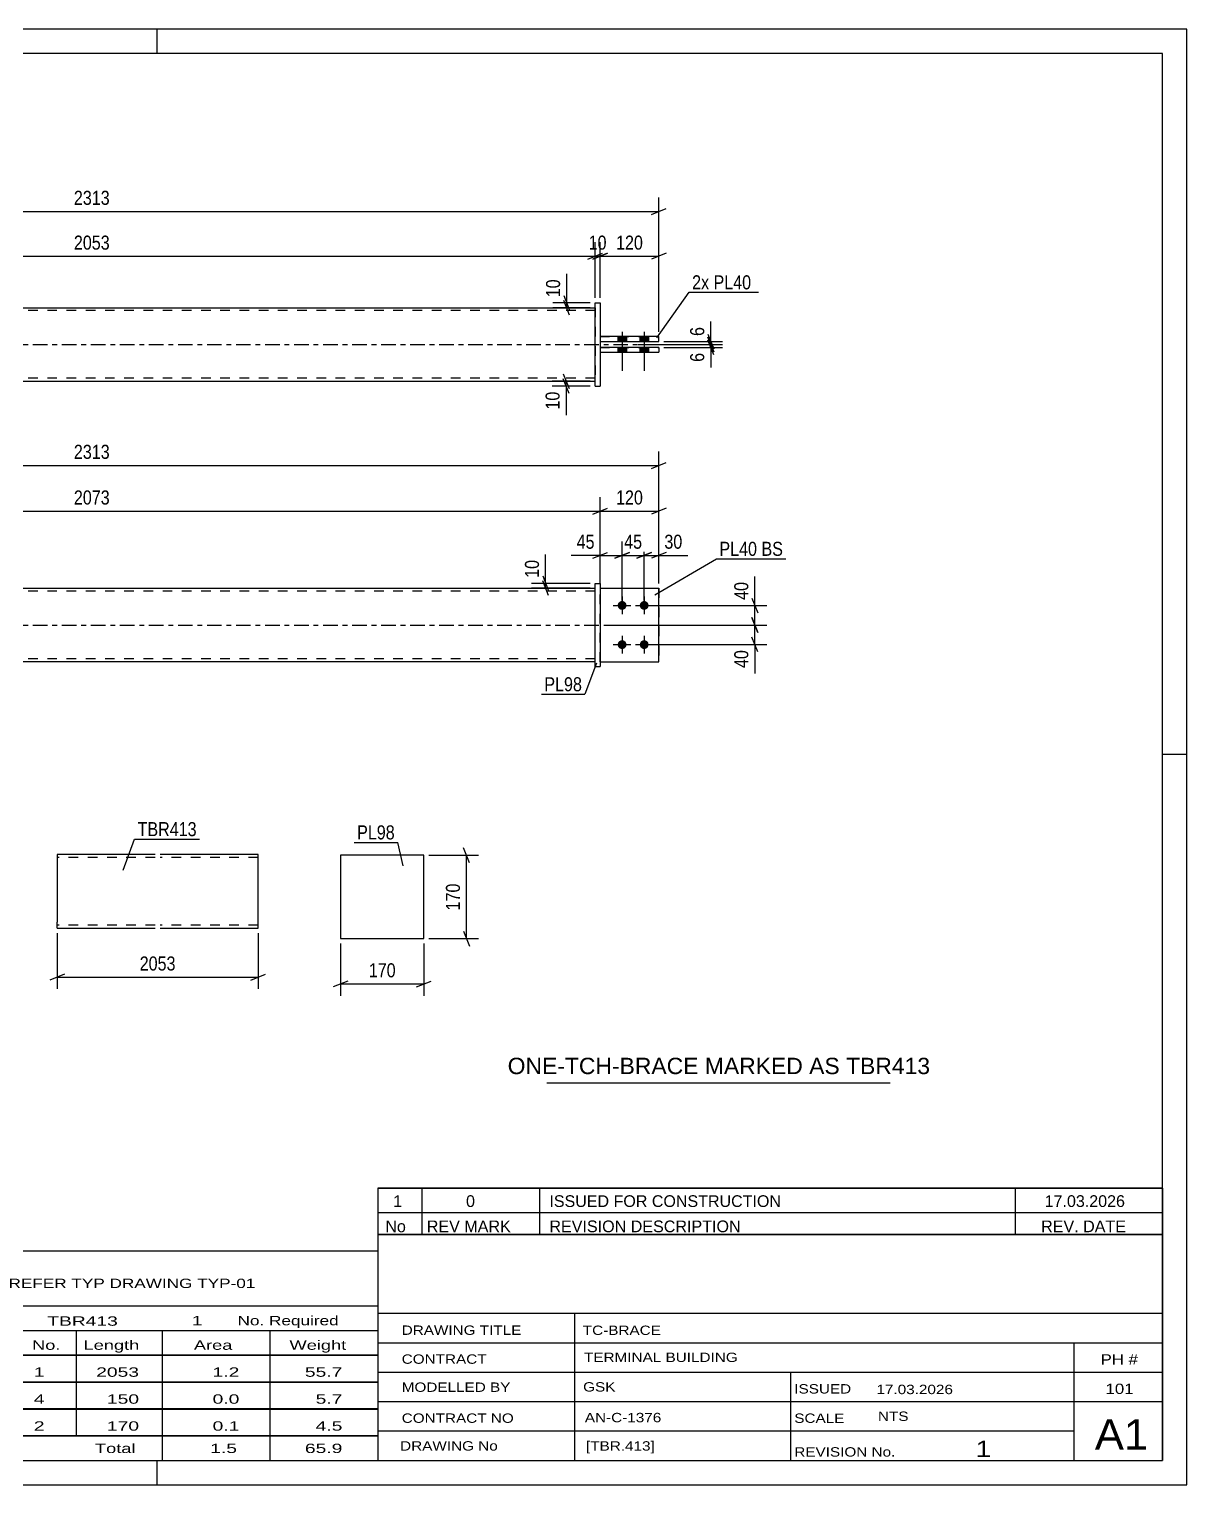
# Model space of a CAD drawing. Header units: millimetres. Extents: x 0 to 420, y 0 to 297.
# Drawn here: x 183.9 to 420, y 0 to 297 of the extents above; entities that cross this region are included whole.
import ezdxf

# ---------------------------------------------------------------- set-up
doc = ezdxf.new("R2010")
doc.units = ezdxf.units.MM
doc.linetypes.add('DXK_LINE_DOT2', pattern=[3.9198, 1.9599, -1.9599])
doc.linetypes.add('DXK_LINE_DOT3', pattern=[5.9187, 2.979, -0.9799, 0.9799, -0.9799])
doc.styles.add('Arial', font='arial.ttf', dxfattribs={"height": 0.2})
doc.styles.add('Arial Narrow', font='ARIALN.TTF', dxfattribs={"height": 0.2})

# ---------------------------------------------------------------- blocks, each defined once
blk = doc.blocks.new('Unknown-580607383-1163')
at = {"color": 5, "linetype": 'Continuous'}
for p, q in [((420, 297), (0, 297)), ((210, 292), (210, 297)), ((420, 0), (420, 297)), ((415, 292), (5, 292)), ((415, 5), (415, 292)), ((420, 149), (415, 149)), ((5, 5), (415, 5)), ((210, 0), (210, 5)), ((0, 0), (420, 0))]:
    blk.add_line(p, q, dxfattribs=at)
blk = doc.blocks.new('Part-580607383-1749 - 1733')
at = {"color": 2, "linetype": 'Continuous'}
for p, q in [((299.33, 183.93), (300.33, 183.93)), ((299.33, 166.93), (299.33, 183.93)), ((300.33, 183.93), (300.33, 166.93)), ((299.33, 166.93), (299.33, 166.93)), ((299.33, 166.93), (300.33, 166.93))]:
    blk.add_line(p, q, dxfattribs=at)
at = {"color": 7, "linetype": 'DXK_LINE_DOT2'}
for p, q in [((299.33, 183.93), (300.33, 183.93)), ((299.33, 166.93), (300.33, 166.93))]:
    blk.add_line(p, q, dxfattribs=at)
blk = doc.blocks.new('Part-580607383-1754 - 1733')
at = {"color": 2, "linetype": 'Continuous'}
for p, q in [((94.05, 182.93), (299.33, 182.93)), ((299.33, 167.93), (94.05, 167.93))]:
    blk.add_line(p, q, dxfattribs=at)
at = {"color": 7, "linetype": 'DXK_LINE_DOT2'}
for p, q in [((94.05, 167.93), (94.05, 182.93)), ((299.33, 182.33), (94.05, 182.33)), ((299.33, 167.93), (299.33, 182.93)), ((299.33, 168.53), (94.05, 168.53))]:
    blk.add_line(p, q, dxfattribs=at)
at = {"color": 7, "linetype": 'DXK_LINE_DOT3'}
blk.add_line((84.05, 175.43), (309.33, 175.43), dxfattribs=at)
blk = doc.blocks.new('Bolt-580607383-1755 - 1733')
at = {"linetype": 'Continuous'}
for points in [[(304.83, 180.33), (305.02, 180.31), (305.19, 180.25), (305.36, 180.15), (305.5, 180.03), (305.61, 179.88), (305.68, 179.7), (305.72, 179.52), (305.72, 179.33), (305.68, 179.15), (305.61, 178.98), (305.5, 178.82), (305.36, 178.7), (305.19, 178.6), (305.02, 178.55), (304.83, 178.53), (304.64, 178.55), (304.46, 178.6), (304.3, 178.7), (304.16, 178.82), (304.05, 178.98), (303.97, 179.15), (303.93, 179.33), (303.93, 179.52), (303.97, 179.7), (304.05, 179.88), (304.16, 180.03), (304.3, 180.15), (304.46, 180.25), (304.64, 180.31)], [(309.33, 180.33), (309.52, 180.31), (309.69, 180.25), (309.86, 180.15), (310, 180.03), (310.11, 179.88), (310.18, 179.7), (310.22, 179.52), (310.22, 179.33), (310.18, 179.15), (310.11, 178.98), (310, 178.82), (309.86, 178.7), (309.69, 178.6), (309.52, 178.55), (309.33, 178.53), (309.14, 178.55), (308.96, 178.6), (308.8, 178.7), (308.66, 178.82), (308.55, 178.98), (308.47, 179.15), (308.43, 179.33), (308.43, 179.52), (308.47, 179.7), (308.55, 179.88), (308.66, 180.03), (308.8, 180.15), (308.96, 180.25), (309.14, 180.31)], [(304.83, 172.33), (305.02, 172.31), (305.19, 172.25), (305.36, 172.15), (305.5, 172.03), (305.61, 171.88), (305.68, 171.7), (305.72, 171.52), (305.72, 171.33), (305.68, 171.15), (305.61, 170.98), (305.5, 170.82), (305.36, 170.7), (305.19, 170.6), (305.02, 170.55), (304.83, 170.53), (304.64, 170.55), (304.46, 170.6), (304.3, 170.7), (304.16, 170.82), (304.05, 170.98), (303.97, 171.15), (303.93, 171.33), (303.93, 171.52), (303.97, 171.7), (304.05, 171.88), (304.16, 172.03), (304.3, 172.15), (304.46, 172.25), (304.64, 172.31)], [(309.33, 172.33), (309.52, 172.31), (309.69, 172.25), (309.86, 172.15), (310, 172.03), (310.11, 171.88), (310.18, 171.7), (310.22, 171.52), (310.22, 171.33), (310.18, 171.15), (310.11, 170.98), (310, 170.82), (309.86, 170.7), (309.69, 170.6), (309.52, 170.55), (309.33, 170.53), (309.14, 170.55), (308.96, 170.6), (308.8, 170.7), (308.66, 170.82), (308.55, 170.98), (308.47, 171.15), (308.43, 171.33), (308.43, 171.52), (308.47, 171.7), (308.55, 171.88), (308.66, 172.03), (308.8, 172.15), (308.96, 172.25), (309.14, 172.31)]]:
    blk.add_hatch(color=1, dxfattribs=at).paths.add_polyline_path(points)
at = {"color": 1, "linetype": 'Continuous'}
for p, q in [((304.83, 181.23), (304.83, 177.63)), ((309.33, 181.23), (309.33, 177.63)), ((303.03, 179.43), (306.63, 179.43)), ((307.53, 179.43), (311.13, 179.43)), ((304.83, 173.23), (304.83, 169.63)), ((309.33, 173.23), (309.33, 169.63)), ((303.03, 171.43), (306.63, 171.43)), ((307.53, 171.43), (311.13, 171.43))]:
    blk.add_line(p, q, dxfattribs=at)
blk = doc.blocks.new('Part-580607383-1777 - 1733')
at = {"color": 2, "linetype": 'Continuous'}
for p, q in [((300.33, 182.93), (312.33, 182.93)), ((312.33, 182.93), (312.33, 182.93)), ((312.33, 167.93), (312.33, 182.93)), ((300.33, 167.93), (312.33, 167.93))]:
    blk.add_line(p, q, dxfattribs=at)
at = {"color": 7, "linetype": 'DXK_LINE_DOT2'}
for p, q in [((300.33, 182.93), (312.33, 182.93)), ((300.33, 167.93), (300.33, 182.93)), ((300.33, 167.93), (300.33, 167.93)), ((300.33, 167.93), (312.33, 167.93))]:
    blk.add_line(p, q, dxfattribs=at)
blk = doc.blocks.new('Part-580607383-1782 - 1733')
at = {"color": 7, "linetype": 'DXK_LINE_DOT2'}
for p, q in [((300.33, 182.93), (312.33, 182.93)), ((300.33, 167.93), (300.33, 182.93)), ((300.33, 182.93), (312.33, 182.93)), ((312.33, 182.93), (312.33, 182.93)), ((312.33, 182.93), (312.33, 167.93)), ((300.33, 167.93), (300.33, 167.93)), ((300.33, 167.93), (312.33, 167.93)), ((300.33, 167.93), (312.33, 167.93))]:
    blk.add_line(p, q, dxfattribs=at)
blk = doc.blocks.new('Bolt-580607383-1399 - 1390')
at = {"linetype": 'Continuous'}
for points in [[(305.73, 234.26), (303.93, 234.26), (303.93, 233.26), (305.73, 233.26)], [(305.73, 234.26), (303.93, 234.26), (303.93, 233.26), (305.73, 233.26)], [(305.73, 232.06), (303.93, 232.06), (303.93, 231.06), (305.73, 231.06)], [(305.73, 232.06), (303.93, 232.06), (303.93, 231.06), (305.73, 231.06)], [(310.23, 234.26), (308.43, 234.26), (308.43, 233.26), (310.23, 233.26)], [(310.23, 234.26), (308.43, 234.26), (308.43, 233.26), (310.23, 233.26)], [(310.23, 232.06), (308.43, 232.06), (308.43, 231.06), (310.23, 231.06)], [(310.23, 232.06), (308.43, 232.06), (308.43, 231.06), (310.23, 231.06)]]:
    blk.add_hatch(color=1, dxfattribs=at).paths.add_polyline_path(points)
at = {"color": 1, "linetype": 'Continuous'}
for p, q in [((304.83, 235.26), (304.83, 227.26)), ((304.83, 235.26), (304.83, 227.26)), ((309.33, 235.26), (309.33, 227.26)), ((309.33, 235.26), (309.33, 227.26)), ((303.93, 234.26), (303.93, 233.26)), ((303.93, 234.26), (303.93, 233.26)), ((303.93, 232.06), (303.93, 231.06)), ((303.93, 232.06), (303.93, 231.06)), ((305.73, 234.26), (305.73, 233.26)), ((305.73, 234.26), (305.73, 233.26)), ((305.73, 232.06), (305.73, 231.06)), ((305.73, 232.06), (305.73, 231.06)), ((308.43, 234.26), (308.43, 233.26)), ((308.43, 234.26), (308.43, 233.26)), ((308.43, 232.06), (308.43, 231.06)), ((308.43, 232.06), (308.43, 231.06)), ((310.23, 234.26), (310.23, 233.26)), ((310.23, 234.26), (310.23, 233.26)), ((310.23, 232.06), (310.23, 231.06)), ((310.23, 232.06), (310.23, 231.06))]:
    blk.add_line(p, q, dxfattribs=at)
blk = doc.blocks.new('Part-580607383-1425 - 1390')
at = {"color": 2, "linetype": 'Continuous'}
for p, q in [((94.05, 240.16), (299.33, 240.16)), ((94.05, 225.16), (299.33, 225.16))]:
    blk.add_line(p, q, dxfattribs=at)
at = {"color": 7, "linetype": 'DXK_LINE_DOT2'}
for p, q in [((94.05, 240.16), (94.05, 225.16)), ((299.33, 239.56), (94.05, 239.56)), ((299.33, 240.16), (299.33, 225.16)), ((299.33, 225.76), (94.05, 225.76))]:
    blk.add_line(p, q, dxfattribs=at)
at = {"color": 7, "linetype": 'DXK_LINE_DOT3'}
blk.add_line((84.05, 232.66), (309.33, 232.66), dxfattribs=at)
blk = doc.blocks.new('Part-580607383-1426 - 1390')
at = {"color": 2, "linetype": 'Continuous'}
for p, q in [((299.33, 241.16), (299.33, 241.16)), ((299.33, 224.16), (299.33, 241.16)), ((299.33, 241.16), (300.33, 241.16)), ((300.33, 241.16), (300.33, 241.16)), ((300.33, 241.16), (300.33, 224.16)), ((299.33, 224.16), (300.33, 224.16)), ((299.33, 224.16), (299.33, 224.16)), ((300.33, 224.16), (300.33, 224.16))]:
    blk.add_line(p, q, dxfattribs=at)
at = {"color": 7, "linetype": 'DXK_LINE_DOT2'}
for p, q in [((299.33, 241.16), (300.33, 241.16)), ((299.33, 224.16), (300.33, 224.16)), ((300.33, 224.16), (300.33, 224.16))]:
    blk.add_line(p, q, dxfattribs=at)
blk = doc.blocks.new('Part-580607383-1452 - 1390')
at = {"color": 2, "linetype": 'Continuous'}
for p, q in [((312.33, 232.06), (300.33, 232.06)), ((312.33, 232.06), (312.33, 231.06)), ((300.33, 231.06), (312.33, 231.06))]:
    blk.add_line(p, q, dxfattribs=at)
at = {"color": 7, "linetype": 'DXK_LINE_DOT2'}
for p, q in [((300.33, 232.06), (300.33, 231.06)), ((300.33, 232.06), (312.33, 232.06)), ((300.33, 231.06), (312.33, 231.06))]:
    blk.add_line(p, q, dxfattribs=at)
blk = doc.blocks.new('Part-580607383-1457 - 1390')
at = {"color": 2, "linetype": 'Continuous'}
for p, q in [((312.33, 234.26), (300.33, 234.26)), ((300.33, 233.26), (312.33, 233.26)), ((312.33, 233.26), (312.33, 234.26))]:
    blk.add_line(p, q, dxfattribs=at)
at = {"color": 7, "linetype": 'DXK_LINE_DOT2'}
for p, q in [((300.33, 234.26), (300.33, 233.26)), ((300.33, 234.26), (312.33, 234.26)), ((300.33, 233.26), (312.33, 233.26))]:
    blk.add_line(p, q, dxfattribs=at)
blk = doc.blocks.new('Part-580607383-2274 - 2268')
at = {"color": 2, "linetype": 'Continuous'}
for p, q in [((264.41, 128.44), (247.41, 128.44)), ((247.41, 128.44), (247.41, 111.44)), ((264.41, 111.44), (264.41, 128.44)), ((247.41, 111.44), (264.41, 111.44))]:
    blk.add_line(p, q, dxfattribs=at)
blk = doc.blocks.new('Part-580607383-2299 - 2293')
at = {"color": 2, "linetype": 'Continuous'}
for p, q in [((189.6, 128.59), (189.6, 114.79)), ((209.6, 128.59), (189.6, 128.59)), ((230.6, 128.59), (210.6, 128.59)), ((230.6, 113.59), (230.6, 128.59)), ((189.6, 113.94), (189.6, 114.79)), ((189.6, 113.68), (189.6, 113.94)), ((189.6, 113.59), (189.6, 113.68)), ((189.6, 113.59), (209.6, 113.59)), ((210.6, 113.59), (230.6, 113.59))]:
    blk.add_line(p, q, dxfattribs=at)
at = {"color": 7, "linetype": 'DXK_LINE_DOT2'}
for p, q in [((209.6, 127.99), (189.6, 127.99)), ((230.6, 127.99), (210.6, 127.99)), ((189.6, 113.94), (189.6, 114.79)), ((189.6, 114.19), (189.6, 114.23)), ((189.6, 114.19), (189.6, 114.23)), ((209.6, 114.19), (189.6, 114.19)), ((230.6, 114.19), (210.6, 114.19)), ((230.6, 114.19), (230.6, 114.23))]:
    blk.add_line(p, q, dxfattribs=at)
blk = doc.blocks.new('StraightDimension-580607383-1994 - 1733')
at = {"color": 7, "linetype": 'Continuous'}
for p, q in [((307.83, 189.04), (310.83, 190.24)), ((309.33, 180.43), (309.33, 192.49)), ((313.83, 190.24), (310.83, 189.04)), ((312.33, 183.93), (312.33, 192.49)), ((309.33, 189.64), (312.33, 189.64))]:
    blk.add_line(p, q, dxfattribs=at)
at = {"color": 0}
blk.add_wipeout([(317.71, 190.39), (317.71, 194.59), (312.85, 194.59), (312.85, 190.39)], dxfattribs=at)
at = {"color": 7, "linetype": 'Continuous'}
blk.add_line((312.33, 189.64), (318.24, 189.64), dxfattribs=at)
blk.add_line((312.33, 189.64), (318.24, 189.64), dxfattribs=at)
at = {"color": 3, "style": 'Arial Narrow'}
blk.add_text('30', height=2.863, dxfattribs=at).set_placement((313.45, 190.99))
blk = doc.blocks.new('StraightDimension-580607383-1981 - 1733')
at = {"color": 7, "linetype": 'Continuous'}
for p, q in [((303.33, 189.04), (306.33, 190.24)), ((304.83, 180.43), (304.83, 192.49)), ((310.83, 190.24), (307.83, 189.04)), ((309.33, 180.43), (309.33, 192.49)), ((304.83, 189.64), (309.33, 189.64))]:
    blk.add_line(p, q, dxfattribs=at)
at = {"color": 0}
blk.add_wipeout([(309.51, 190.39), (309.51, 194.59), (304.65, 194.59), (304.65, 190.39)], dxfattribs=at)
at = {"color": 3, "style": 'Arial Narrow'}
blk.add_text('45', height=2.863, dxfattribs=at).set_placement((305.25, 190.99))
blk = doc.blocks.new('StraightDimension-580607383-1784 - 1733')
at = {"color": 7, "linetype": 'Continuous'}
for p, q in [((288.63, 185.43), (289.83, 182.43)), ((289.83, 181.43), (288.63, 184.43)), ((298.33, 183.93), (286.38, 183.93)), ((298.33, 182.93), (286.38, 182.93)), ((289.23, 182.93), (289.23, 183.93))]:
    blk.add_line(p, q, dxfattribs=at)
at = {"color": 0}
blk.add_wipeout([(288.48, 189.31), (284.28, 189.31), (284.28, 184.45), (288.48, 184.45)], dxfattribs=at)
at = {"color": 7, "linetype": 'Continuous'}
blk.add_line((289.23, 183.93), (289.23, 189.83), dxfattribs=at)
blk.add_line((289.23, 183.93), (289.23, 189.83), dxfattribs=at)
at = {"color": 3, "style": 'Arial Narrow'}
blk.add_text('10', height=2.863, rotation=90.0002, dxfattribs=at).set_placement((287.88, 185.05))
blk = doc.blocks.new('StraightDimension-580607383-1887 - 1733')
at = {"color": 7, "linetype": 'Continuous'}
for p, q in [((94.55, 199.26), (91.55, 198.06)), ((93.05, 183.93), (93.05, 201.51)), ((298.83, 198.06), (301.83, 199.26)), ((300.33, 183.93), (300.33, 201.51)), ((93.05, 198.66), (300.33, 198.66))]:
    blk.add_line(p, q, dxfattribs=at)
at = {"color": 0}
blk.add_wipeout([(200.95, 199.41), (200.95, 203.61), (192.43, 203.61), (192.43, 199.41)], dxfattribs=at)
at = {"color": 3, "style": 'Arial Narrow'}
blk.add_text('2073', height=2.863, dxfattribs=at).set_placement((193.03, 200.01))
blk = doc.blocks.new('StraightDimension-580607383-1906 - 1733')
at = {"color": 7, "linetype": 'Continuous'}
for p, q in [((298.83, 198.06), (301.83, 199.26)), ((300.33, 183.93), (300.33, 201.51)), ((313.83, 199.26), (310.83, 198.06)), ((312.33, 183.93), (312.33, 201.51)), ((300.33, 198.66), (312.33, 198.66))]:
    blk.add_line(p, q, dxfattribs=at)
at = {"color": 0}
blk.add_wipeout([(309.67, 199.41), (309.67, 203.61), (302.99, 203.61), (302.99, 199.41)], dxfattribs=at)
at = {"color": 3, "style": 'Arial Narrow'}
blk.add_text('120', height=2.863, dxfattribs=at).set_placement((303.59, 200.01))
blk = doc.blocks.new('StraightDimension-580607383-1926 - 1733')
at = {"color": 7, "linetype": 'Continuous'}
for p, q in [((310.33, 179.43), (334.31, 179.43)), ((331.31, 180.93), (332.51, 177.93)), ((331.91, 175.43), (331.91, 179.43)), ((301.33, 175.43), (334.31, 175.43)), ((332.51, 173.93), (331.31, 176.93))]:
    blk.add_line(p, q, dxfattribs=at)
at = {"color": 0}
blk.add_wipeout([(331.16, 184.81), (326.96, 184.81), (326.96, 179.95), (331.16, 179.95)], dxfattribs=at)
at = {"color": 7, "linetype": 'Continuous'}
blk.add_line((331.91, 179.43), (331.91, 185.33), dxfattribs=at)
blk.add_line((331.91, 179.43), (331.91, 185.33), dxfattribs=at)
at = {"color": 3, "style": 'Arial Narrow'}
blk.add_text('40', height=2.863, rotation=90.0002, dxfattribs=at).set_placement((330.56, 180.55))
blk = doc.blocks.new('StraightDimension-580607383-1935 - 1733')
at = {"color": 7, "linetype": 'Continuous'}
for p, q in [((301.33, 175.43), (334.31, 175.43)), ((331.31, 176.93), (332.51, 173.93)), ((331.91, 171.43), (331.91, 175.43)), ((332.51, 169.93), (331.31, 172.93)), ((310.33, 171.43), (334.31, 171.43))]:
    blk.add_line(p, q, dxfattribs=at)
at = {"color": 0}
blk.add_wipeout([(331.16, 170.9), (326.96, 170.9), (326.96, 166.05), (331.16, 166.05)], dxfattribs=at)
at = {"color": 7, "linetype": 'Continuous'}
blk.add_line((331.91, 171.43), (331.91, 165.52), dxfattribs=at)
blk.add_line((331.91, 171.43), (331.91, 165.52), dxfattribs=at)
at = {"color": 3, "style": 'Arial Narrow'}
blk.add_text('40', height=2.863, rotation=90.0002, dxfattribs=at).set_placement((330.56, 166.65))
blk = doc.blocks.new('StraightDimension-580607383-1945 - 1733')
at = {"color": 7, "linetype": 'Continuous'}
for p, q in [((82.55, 208.58), (79.55, 207.38)), ((81.05, 183.93), (81.05, 210.83)), ((81.05, 207.98), (312.33, 207.98)), ((310.83, 207.38), (313.83, 208.58)), ((312.33, 183.93), (312.33, 210.83))]:
    blk.add_line(p, q, dxfattribs=at)
at = {"color": 0}
blk.add_wipeout([(200.95, 208.73), (200.95, 212.93), (192.43, 212.93), (192.43, 208.73)], dxfattribs=at)
at = {"color": 3, "style": 'Arial Narrow'}
blk.add_text('2313', height=2.863, dxfattribs=at).set_placement((193.03, 209.33))
blk = doc.blocks.new('StraightDimension-580607383-1965 - 1733')
at = {"color": 7, "linetype": 'Continuous'}
for p, q in [((298.83, 189.04), (301.83, 190.24)), ((300.33, 183.93), (300.33, 192.49)), ((306.33, 190.24), (303.33, 189.04)), ((304.83, 180.43), (304.83, 192.49)), ((300.33, 189.64), (304.83, 189.64))]:
    blk.add_line(p, q, dxfattribs=at)
at = {"color": 0}
blk.add_wipeout([(299.8, 190.39), (299.8, 194.59), (294.95, 194.59), (294.95, 190.39)], dxfattribs=at)
at = {"color": 7, "linetype": 'Continuous'}
blk.add_line((300.33, 189.64), (294.42, 189.64), dxfattribs=at)
blk.add_line((300.33, 189.64), (294.42, 189.64), dxfattribs=at)
at = {"color": 3, "style": 'Arial Narrow'}
blk.add_text('45', height=2.863, dxfattribs=at).set_placement((295.55, 190.99))
blk = doc.blocks.new('StraightDimension-580607383-1634 - 1390')
at = {"color": 7, "linetype": 'Continuous'}
for p, q in [((299.33, 242.16), (299.33, 253.51)), ((300.33, 242.16), (300.33, 253.51)), ((297.83, 250.06), (300.83, 251.26)), ((301.83, 251.26), (298.83, 250.06)), ((299.33, 250.66), (300.33, 250.66))]:
    blk.add_line(p, q, dxfattribs=at)
at = {"color": 0}
blk.add_wipeout([(302.26, 251.41), (302.26, 255.61), (297.4, 255.61), (297.4, 251.41)], dxfattribs=at)
at = {"color": 3, "style": 'Arial Narrow'}
blk.add_text('10', height=2.863, dxfattribs=at).set_placement((298, 252.01))
blk = doc.blocks.new('StraightDimension-580607383-1459 - 1390')
at = {"color": 7, "linetype": 'Continuous'}
for p, q in [((292.83, 226.66), (294.03, 223.66)), ((298.33, 225.16), (290.58, 225.16)), ((298.33, 224.16), (290.58, 224.16)), ((294.03, 222.66), (292.83, 225.66)), ((293.43, 224.16), (293.43, 225.16))]:
    blk.add_line(p, q, dxfattribs=at)
at = {"color": 0}
blk.add_wipeout([(292.68, 223.64), (288.48, 223.64), (288.48, 218.78), (292.68, 218.78)], dxfattribs=at)
at = {"color": 7, "linetype": 'Continuous'}
blk.add_line((293.43, 224.16), (293.43, 218.26), dxfattribs=at)
blk.add_line((293.43, 224.16), (293.43, 218.26), dxfattribs=at)
at = {"color": 3, "style": 'Arial Narrow'}
blk.add_text('10', height=2.863, rotation=90.0002, dxfattribs=at).set_placement((292.08, 219.38))
blk = doc.blocks.new('StraightDimension-580607383-1473 - 1390')
at = {"color": 7, "linetype": 'Continuous'}
for p, q in [((298.33, 241.16), (290.68, 241.16)), ((292.93, 242.66), (294.13, 239.66)), ((294.13, 238.66), (292.93, 241.66)), ((293.53, 240.16), (293.53, 241.16)), ((298.33, 240.16), (290.68, 240.16))]:
    blk.add_line(p, q, dxfattribs=at)
at = {"color": 0}
blk.add_wipeout([(292.78, 246.54), (288.58, 246.54), (288.58, 241.69), (292.78, 241.69)], dxfattribs=at)
at = {"color": 7, "linetype": 'Continuous'}
blk.add_line((293.53, 241.16), (293.53, 247.07), dxfattribs=at)
blk.add_line((293.53, 241.16), (293.53, 247.07), dxfattribs=at)
at = {"color": 3, "style": 'Arial Narrow'}
blk.add_text('10', height=2.863, rotation=90.0002, dxfattribs=at).set_placement((292.18, 242.29))
blk = doc.blocks.new('StraightDimension-580607383-1606 - 1390')
at = {"color": 7, "linetype": 'Continuous'}
for p, q in [((308.08, 232.66), (325.32, 232.66)), ((313.33, 232.06), (325.32, 232.06)), ((322.32, 234.16), (323.52, 231.16)), ((323.52, 230.56), (322.32, 233.56)), ((322.92, 232.06), (322.92, 232.66))]:
    blk.add_line(p, q, dxfattribs=at)
at = {"color": 0}
blk.add_wipeout([(322.17, 231.54), (317.97, 231.54), (317.97, 228.51), (322.17, 228.51)], dxfattribs=at)
at = {"color": 7, "linetype": 'Continuous'}
blk.add_line((322.92, 232.06), (322.92, 227.98), dxfattribs=at)
blk.add_line((322.92, 232.06), (322.92, 227.98), dxfattribs=at)
at = {"color": 3, "style": 'Arial Narrow'}
blk.add_text('6', height=2.86, rotation=90.0002, dxfattribs=at).set_placement((321.57, 229.11))
blk = doc.blocks.new('StraightDimension-580607383-1615 - 1390')
at = {"color": 7, "linetype": 'Continuous'}
for p, q in [((322.32, 234.76), (323.52, 231.76)), ((308.08, 232.66), (325.32, 232.66)), ((313.33, 233.26), (325.32, 233.26)), ((323.52, 231.16), (322.32, 234.16)), ((322.92, 232.66), (322.92, 233.26))]:
    blk.add_line(p, q, dxfattribs=at)
at = {"color": 0}
blk.add_wipeout([(322.17, 236.81), (317.97, 236.81), (317.97, 233.79), (322.17, 233.79)], dxfattribs=at)
at = {"color": 7, "linetype": 'Continuous'}
blk.add_line((322.92, 233.26), (322.92, 237.34), dxfattribs=at)
blk.add_line((322.92, 233.26), (322.92, 237.34), dxfattribs=at)
at = {"color": 3, "style": 'Arial Narrow'}
blk.add_text('6', height=2.86, rotation=90.0002, dxfattribs=at).set_placement((321.57, 234.39))
blk = doc.blocks.new('StraightDimension-580607383-1624 - 1390')
at = {"color": 7, "linetype": 'Continuous'}
for p, q in [((94.05, 242.16), (94.05, 253.51)), ((299.33, 242.16), (299.33, 253.51)), ((95.55, 251.26), (92.55, 250.06)), ((94.05, 250.66), (299.33, 250.66)), ((297.83, 250.06), (300.83, 251.26))]:
    blk.add_line(p, q, dxfattribs=at)
at = {"color": 0}
blk.add_wipeout([(200.95, 251.41), (200.95, 255.61), (192.43, 255.61), (192.43, 251.41)], dxfattribs=at)
at = {"color": 3, "style": 'Arial Narrow'}
blk.add_text('2053', height=2.863, dxfattribs=at).set_placement((193.03, 252.01))
blk = doc.blocks.new('StraightDimension-580607383-1644 - 1390')
at = {"color": 7, "linetype": 'Continuous'}
for p, q in [((300.33, 242.16), (300.33, 253.51)), ((312.33, 235.26), (312.33, 253.51)), ((298.83, 250.06), (301.83, 251.26)), ((300.33, 250.66), (312.33, 250.66)), ((313.83, 251.26), (310.83, 250.06))]:
    blk.add_line(p, q, dxfattribs=at)
at = {"color": 0}
blk.add_wipeout([(309.67, 251.41), (309.67, 255.61), (302.99, 255.61), (302.99, 251.41)], dxfattribs=at)
at = {"color": 3, "style": 'Arial Narrow'}
blk.add_text('120', height=2.863, dxfattribs=at).set_placement((303.59, 252.01))
blk = doc.blocks.new('StraightDimension-580607383-1675 - 1390')
at = {"color": 7, "linetype": 'Continuous'}
for p, q in [((81.05, 235.26), (81.05, 262.65)), ((312.33, 235.26), (312.33, 262.65)), ((82.55, 260.4), (79.55, 259.2)), ((81.05, 259.8), (312.33, 259.8)), ((310.83, 259.2), (313.83, 260.4))]:
    blk.add_line(p, q, dxfattribs=at)
at = {"color": 0}
blk.add_wipeout([(200.95, 260.55), (200.95, 264.75), (192.43, 264.75), (192.43, 260.55)], dxfattribs=at)
at = {"color": 3, "style": 'Arial Narrow'}
blk.add_text('2313', height=2.863, dxfattribs=at).set_placement((193.03, 261.15))
blk = doc.blocks.new('StraightDimension-580607383-2276 - 2268')
at = {"color": 7, "linetype": 'Continuous'}
for p, q in [((247.41, 110.44), (247.41, 99.8)), ((264.41, 110.44), (264.41, 99.8)), ((248.91, 102.8), (245.91, 101.6)), ((247.41, 102.2), (264.41, 102.2)), ((262.91, 101.6), (265.91, 102.8))]:
    blk.add_line(p, q, dxfattribs=at)
at = {"color": 0}
blk.add_wipeout([(259.25, 102.95), (259.25, 107.15), (252.57, 107.15), (252.57, 102.95)], dxfattribs=at)
at = {"color": 3, "style": 'Arial Narrow'}
blk.add_text('170', height=2.863, dxfattribs=at).set_placement((253.17, 103.55))
blk = doc.blocks.new('StraightDimension-580607383-2281 - 2268')
at = {"color": 7, "linetype": 'Continuous'}
for p, q in [((265.41, 128.44), (275.51, 128.44)), ((273.71, 126.94), (272.51, 129.94)), ((273.11, 111.44), (273.11, 128.44)), ((272.51, 112.94), (273.71, 109.94)), ((265.41, 111.44), (275.51, 111.44))]:
    blk.add_line(p, q, dxfattribs=at)
at = {"color": 0}
blk.add_wipeout([(272.36, 123.28), (268.16, 123.28), (268.16, 116.6), (272.36, 116.6)], dxfattribs=at)
at = {"color": 3, "style": 'Arial Narrow'}
blk.add_text('170', height=2.863, rotation=90.0002, dxfattribs=at).set_placement((271.76, 117.2))
blk = doc.blocks.new('StraightDimension-580607383-2303 - 2293')
at = {"color": 7, "linetype": 'Continuous'}
for p, q in [((189.6, 112.59), (189.6, 101.19)), ((230.6, 112.59), (230.6, 101.19)), ((191.1, 104.19), (188.1, 102.99)), ((229.1, 102.99), (232.1, 104.19)), ((189.6, 103.59), (230.6, 103.59))]:
    blk.add_line(p, q, dxfattribs=at)
at = {"color": 0}
blk.add_wipeout([(214.36, 104.34), (214.36, 108.54), (205.85, 108.54), (205.85, 104.34)], dxfattribs=at)
at = {"color": 3, "style": 'Arial Narrow'}
blk.add_text('2053', height=2.863, dxfattribs=at).set_placement((206.45, 104.94))
blk = doc.blocks.new('Unknown-580607383-4235')
at = {"color": 7, "linetype": 'Continuous'}
for p, q in [((255, 51.05), (255, 5)), ((255, 51.05), (415, 51.05)), ((415, 51), (415, 5)), ((255, 35), (415, 35)), ((295.14, 35), (295.14, 5)), ((255, 29), (415, 29)), ((397, 5.05), (397, 29.05)), ((255, 23), (415, 23)), ((339.14, 23), (339.14, 5)), ((255, 17), (415, 17)), ((255, 11), (397, 11)), ((255, 5), (415, 5))]:
    blk.add_line(p, q, dxfattribs=at)
at = {"color": 7, "style": 'Arial Narrow'}
for s, height, width, p in [('DRAWING TITLE', 1.9089, 1.425378, (259.88, 30.61)), ('TC-BRACE', 1.909, 1.425378, (296.81, 30.59)), ('TERMINAL BUILDING', 1.9089, 1.425378, (297.06, 25.07)), ('CONTRACT', 1.909, 1.425378, (259.88, 24.71)), ('MODELLED BY', 1.9089, 1.425378, (259.88, 18.98)), ('GSK', 1.909, 1.425378, (296.88, 19.04)), ('ISSUED', 1.909, 1.425378, (339.94, 18.64)), ('17.03.2026', 1.909, 1.425378, (356.69, 18.52)), ('CONTRACT NO', 1.9089, 1.425378, (259.88, 12.66)), ('AN-C-1376', 1.909, 1.425378, (297.23, 12.78)), ('SCALE', 1.909, 1.425378, (339.94, 12.65)), ('A1', 6.204, 1.25, (401.24, 7.2)), ('DRAWING No', 1.909, 1.425378, (259.56, 7)), ('[TBR.413]', 1.909, 1.425378, (297.46, 6.99)), ('1', 3.34, 1.5, (376.91, 5.68)), ('REVISION No.', 1.9089, 1.425378, (339.94, 5.77))]:
    blk.add_text(s, height=height, dxfattribs=dict(at, width=width)).set_placement(p)
at = {"color": 7, "linetype": 'Continuous', "style": 'Arial Narrow'}
for s, height, width, p in [('PH #', 2.1, 1.42538, (402.4, 24.55)), ('101', 2.1, 1.42538, (403.41, 18.55)), ('NTS', 1.909, 1.425378, (357, 13.05))]:
    blk.add_text(s, height=height, dxfattribs=dict(at, width=width)).set_placement(p)
blk = doc.blocks.new('Unknown-580607383-4236')
at = {"color": 7, "linetype": 'Continuous'}
for p, q in [((255, 60.55), (415, 60.55)), ((415, 60.55), (255, 60.55)), ((255, 60.55), (255, 55.55)), ((264, 60.55), (264, 55.55)), ((288, 60.55), (288, 55.55)), ((385, 60.55), (385, 55.55)), ((415, 60.55), (415, 55.55)), ((255, 55.55), (415, 55.55)), ((255, 55.55), (255, 51.05)), ((255, 55.55), (415, 55.55)), ((264, 55.55), (264, 51.05)), ((288, 55.55), (288, 51.05)), ((385, 55.55), (385, 51.05)), ((415, 55.55), (415, 51.05)), ((415, 51.05), (255, 51.05))]:
    blk.add_line(p, q, dxfattribs=at)
at = {"color": 7, "linetype": 'Continuous', "style": 'Arial Narrow'}
for s, height, width, p in [('1', 2.39, 1.196471, (258.16, 56.7)), ('0', 2.39, 1.196471, (273, 56.7)), ('ISSUED FOR CONSTRUCTION', 2.3861, 1.196471, (290, 56.7)), ('17.03.2026', 2.386, 1.196471, (391, 56.7)), ('No', 2.386, 1.2, (256.54, 51.55)), ('REV MARK', 2.386, 1.2, (265, 51.55)), ('REVISION DESCRIPTION', 2.3861, 1.2, (290, 51.55)), ('REV. DATE', 2.386, 1.2, (390.28, 51.55))]:
    blk.add_text(s, height=height, dxfattribs=dict(at, width=width)).set_placement(p)
blk = doc.blocks.new('Unknown-580607383-4237')
at = {"color": 7, "linetype": 'Continuous'}
for p, q in [((95, 47.75), (255, 47.75)), ((95, 36.5), (95, 47.75)), ((255, 47.75), (255, 36.5)), ((95, 36.5), (255, 36.5)), ((95, 36.5), (95, 31.5)), ((255, 36.5), (255, 31.5)), ((95, 31.5), (255, 31.5)), ((95, 31.5), (95, 26.5)), ((119, 31.5), (119, 26.5)), ((154.5, 31.5), (154.5, 26.5)), ((180.5, 31.5), (180.5, 26.5)), ((193.5, 31.5), (193.5, 26.5)), ((211, 31.5), (211, 26.5)), ((233, 31.5), (233, 26.5)), ((255, 31.5), (255, 26.5)), ((95, 26.5), (255, 26.5)), ((95, 26.45), (95, 21.05)), ((95, 26.45), (255, 26.45)), ((119, 26.5), (119, 21)), ((154.5, 26.5), (154.5, 21)), ((180.5, 26.5), (180.5, 21)), ((193.5, 26.5), (193.5, 21)), ((211, 26.5), (211, 21)), ((233, 26.5), (233, 21)), ((255, 26.45), (255, 21.05)), ((95, 21.05), (255, 21.05)), ((95, 20.95), (95, 15.55)), ((95, 20.95), (255, 20.95)), ((119, 21), (119, 15.5)), ((154.5, 21), (154.5, 15.5)), ((180.5, 21), (180.5, 15.5)), ((193.5, 21), (193.5, 15.5)), ((211, 21), (211, 15.5)), ((233, 21), (233, 15.5)), ((255, 20.95), (255, 15.55)), ((95, 15.55), (255, 15.55)), ((95, 15.45), (95, 10.05)), ((95, 15.45), (255, 15.45)), ((119, 15.5), (119, 10)), ((154.5, 15.5), (154.5, 10)), ((180.5, 15.5), (180.5, 10)), ((193.5, 15.5), (193.5, 10)), ((211, 15.5), (211, 10)), ((233, 15.5), (233, 10)), ((255, 15.45), (255, 10.05)), ((95, 10.05), (255, 10.05)), ((95, 10), (255, 10)), ((95, 10), (95, 5)), ((211, 10), (211, 5)), ((233, 10), (233, 5)), ((255, 10), (255, 5)), ((95, 5), (255, 5))]:
    blk.add_line(p, q, dxfattribs=at)
at = {"color": 7, "style": 'Arial Narrow'}
for s, height, width, p in [('GENERAL NOTES & WELD DETAILS :', 2.8633, 1.4, (96.15, 40.06)), ('REFER TYP DRAWING TYP-01', 1.9089, 1.6, (179.7, 40.16)), ("MATERIAL LIST FOR ASSEMBLY MK'D", 1.9089, 1.6, (96.15, 32.56)), ('TBR413', 1.909, 1.794707, (187.59, 32.47)), ('1', 1.91, 1.794707, (217.08, 32.56)), ('No. Required', 1.9089, 1.6, (226.41, 32.56)), ('Mark', 1.909, 1.7, (96.34, 27.5)), ('Profile', 1.909, 1.7, (129.41, 27.5)), ('Material', 1.909, 1.7, (159.54, 27.56)), ('No.', 1.909, 1.7, (184.5, 27.56)), ('Length', 1.909, 1.7, (195, 27.56)), ('Area', 1.909, 1.7, (217.5, 27.56)), ('Weight', 1.909, 1.7, (237, 27.56))]:
    blk.add_text(s, height=height, dxfattribs=dict(at, width=width)).set_placement(p)
at = {"color": 7, "linetype": 'Continuous', "style": 'Arial Narrow'}
for s, height, width, p in [('TBR413', 1.909, 1.794707, (96.5, 22.06)), ('SHS150*6', 1.909, 1.794707, (121, 22.06)), ('E350', 1.909, 1.794707, (160.74, 22.06)), ('1', 1.91, 1.794707, (184.86, 22.06)), ('2053', 1.909, 1.794707, (197.58, 22.06)), ('1.2', 1.909, 1.794707, (221.32, 22.06)), ('55.7', 1.909, 1.794707, (240.14, 22.06)), ('PL40', 1.909, 1.794707, (96.5, 16.56)), ('PL10*120', 1.909, 1.794707, (121, 16.56)), ('E350', 1.909, 1.794707, (160.74, 16.56)), ('4', 1.91, 1.794707, (184.86, 16.56)), ('150', 1.909, 1.794707, (199.77, 16.56)), ('0.0', 1.909, 1.794707, (221.32, 16.56)), ('5.7', 1.909, 1.794707, (242.33, 16.56)), ('PL98', 1.909, 1.794707, (96.5, 11.06)), ('PL10*170', 1.909, 1.794707, (121, 11.06)), ('E350', 1.909, 1.794707, (160.74, 11.06)), ('2', 1.91, 1.794707, (184.86, 11.06)), ('170', 1.909, 1.794707, (199.77, 11.06)), ('0.1', 1.909, 1.794707, (221.32, 11.06)), ('4.5', 1.909, 1.794707, (242.33, 11.06)), ('Total', 1.909, 1.7, (197.33, 6.5)), ('1.5', 1.909, 1.794707, (220.83, 6.5)), ('65.9', 1.909, 1.794707, (240.14, 6.5))]:
    blk.add_text(s, height=height, dxfattribs=dict(at, width=width)).set_placement(p)
blk = doc.blocks.new('Unknown-580607383-4238')
at = {"color": 7, "linetype": 'Continuous'}
blk.add_line((289.5, 82.05), (359.5, 82.05), dxfattribs=at)
at = {"color": 7, "style": 'Arial'}
blk.add_text('ONE-TCH-BRACE MARKED AS TBR413', height=3.3428, dxfattribs=at).set_placement((281.49, 83.8))
blk = doc.blocks.new('Mark-580607383-1745 - 1733')
at = {"color": 0}
blk.add_wipeout([(296.65, 161.91), (296.65, 164.91), (288.97, 164.91), (288.97, 161.91)], dxfattribs=at)
blk.add_wipeout([(296.65, 161.91), (296.65, 164.91), (288.97, 164.91), (288.97, 161.91)], dxfattribs=at)
at = {"color": 30, "linetype": 'Continuous'}
for p in [(299.63, 167.62), (288.37, 161.31)]:
    blk.add_line(p, (297.25, 161.31), dxfattribs=at)
at = {"color": 3, "style": 'Arial Narrow'}
blk.add_text('PL98', height=2.863, dxfattribs=at).set_placement((288.97, 161.91))
blk = doc.blocks.new('MarkSet-580607383-2032 - 1733')
at = {"color": 0}
blk.add_wipeout([(332.35, 189.54), (332.35, 192.54), (324.67, 192.54), (324.67, 189.54)], dxfattribs=at)
blk.add_wipeout([(332.35, 189.54), (332.35, 192.54), (324.67, 192.54), (324.67, 189.54)], dxfattribs=at)
at = {"color": 30, "linetype": 'Continuous'}
blk.add_line((311.49, 181.56), (324.07, 188.94), dxfattribs=at)
at = {"color": 0}
blk.add_wipeout([(337.63, 189.54), (337.63, 192.54), (333.25, 192.54), (333.25, 189.54)], dxfattribs=at)
blk.add_wipeout([(337.63, 189.54), (337.63, 192.54), (333.25, 192.54), (333.25, 189.54)], dxfattribs=at)
at = {"color": 30, "linetype": 'Continuous'}
blk.add_line((324.07, 188.94), (338.23, 188.94), dxfattribs=at)
at = {"color": 3, "style": 'Arial Narrow'}
for s, p in [('PL40', (324.67, 189.54)), ('BS', (333.25, 189.54))]:
    blk.add_text(s, height=2.863, dxfattribs=at).set_placement(p)
blk = doc.blocks.new('MarkSet-580607383-1724 - 1390')
at = {"color": 0}
blk.add_wipeout([(322.57, 243.91), (322.57, 246.91), (319.1, 246.91), (319.1, 243.91)], dxfattribs=at)
blk.add_wipeout([(322.57, 243.91), (322.57, 246.91), (319.1, 246.91), (319.1, 243.91)], dxfattribs=at)
at = {"color": 30, "linetype": 'Continuous'}
blk.add_line((311.94, 233.99), (318.5, 243.31), dxfattribs=at)
at = {"color": 0}
blk.add_wipeout([(331.14, 243.91), (331.14, 246.91), (323.47, 246.91), (323.47, 243.91)], dxfattribs=at)
blk.add_wipeout([(331.14, 243.91), (331.14, 246.91), (323.47, 246.91), (323.47, 243.91)], dxfattribs=at)
at = {"color": 30, "linetype": 'Continuous'}
blk.add_line((318.5, 243.31), (332.64, 243.31), dxfattribs=at)
at = {"color": 3, "style": 'Arial Narrow'}
for s, p in [('2x', (319.1, 243.91)), ('PL40', (323.47, 243.91))]:
    blk.add_text(s, height=2.863, dxfattribs=at).set_placement(p)
blk = doc.blocks.new('Mark-580607383-2270 - 2268')
at = {"color": 0}
blk.add_wipeout([(258.47, 131.69), (258.47, 134.69), (250.79, 134.69), (250.79, 131.69)], dxfattribs=at)
blk.add_wipeout([(258.47, 131.69), (258.47, 134.69), (250.79, 134.69), (250.79, 131.69)], dxfattribs=at)
at = {"color": 30, "linetype": 'Continuous'}
for p in [(250.19, 131.09), (260.18, 126.31)]:
    blk.add_line(p, (259.07, 131.09), dxfattribs=at)
at = {"color": 3, "style": 'Arial Narrow'}
blk.add_text('PL98', height=2.863, dxfattribs=at).set_placement((250.79, 131.69))
blk = doc.blocks.new('Mark-580607383-2295 - 2293')
at = {"color": 0}
blk.add_wipeout([(218.07, 132.35), (218.07, 135.35), (206.02, 135.35), (206.02, 132.35)], dxfattribs=at)
blk.add_wipeout([(218.07, 132.35), (218.07, 135.35), (206.02, 135.35), (206.02, 132.35)], dxfattribs=at)
at = {"color": 30, "linetype": 'Continuous'}
for p, q in [((203.06, 125.43), (205.42, 131.75)), ((205.42, 131.75), (218.67, 131.75))]:
    blk.add_line(p, q, dxfattribs=at)
at = {"color": 3, "style": 'Arial Narrow'}
blk.add_text('TBR413', height=2.863, dxfattribs=at).set_placement((206.02, 132.35))

msp = doc.modelspace()

# ---------------------------------------------------------------- block references
for name in ['Unknown-580607383-1163', 'Part-580607383-1426 - 1390', 'Part-580607383-1425 - 1390', 'Bolt-580607383-1399 - 1390', 'Part-580607383-1457 - 1390', 'Part-580607383-1452 - 1390', 'Part-580607383-1754 - 1733', 'Part-580607383-1749 - 1733', 'Part-580607383-1777 - 1733', 'Part-580607383-1782 - 1733', 'Bolt-580607383-1755 - 1733', 'Part-580607383-2299 - 2293', 'Part-580607383-2274 - 2268', 'Unknown-580607383-4238', 'Unknown-580607383-4236', 'Unknown-580607383-4235', 'Unknown-580607383-4237']:
    msp.add_blockref(name, (0, 0))

# ---------------------------------------------------------------- next in the draw order: block references
for name in ['StraightDimension-580607383-1634 - 1390', 'StraightDimension-580607383-1606 - 1390', 'StraightDimension-580607383-1459 - 1390', 'StraightDimension-580607383-1994 - 1733', 'StraightDimension-580607383-1784 - 1733', 'Mark-580607383-1745 - 1733', 'Mark-580607383-2295 - 2293', 'Mark-580607383-2270 - 2268', 'StraightDimension-580607383-2303 - 2293', 'StraightDimension-580607383-2276 - 2268']:
    msp.add_blockref(name, (0, 0))

# ---------------------------------------------------------------- next in the draw order: block references
for name in ['StraightDimension-580607383-1473 - 1390', 'StraightDimension-580607383-1615 - 1390', 'StraightDimension-580607383-1887 - 1733', 'StraightDimension-580607383-1981 - 1733', 'StraightDimension-580607383-2281 - 2268']:
    msp.add_blockref(name, (0, 0))

# ---------------------------------------------------------------- next in the draw order: block references
for name in ['StraightDimension-580607383-1624 - 1390', 'StraightDimension-580607383-1906 - 1733']:
    msp.add_blockref(name, (0, 0))

# ---------------------------------------------------------------- next in the draw order: block references
for name in ['StraightDimension-580607383-1644 - 1390', 'StraightDimension-580607383-1926 - 1733']:
    msp.add_blockref(name, (0, 0))

# ---------------------------------------------------------------- next in the draw order: block references
for name in ['StraightDimension-580607383-1675 - 1390', 'StraightDimension-580607383-1945 - 1733', 'StraightDimension-580607383-1935 - 1733']:
    msp.add_blockref(name, (0, 0))

# ---------------------------------------------------------------- next in the draw order: block references
for name in ['MarkSet-580607383-1724 - 1390', 'StraightDimension-580607383-1965 - 1733', 'MarkSet-580607383-2032 - 1733']:
    msp.add_blockref(name, (0, 0))

doc.saveas('drawing.dxf')
